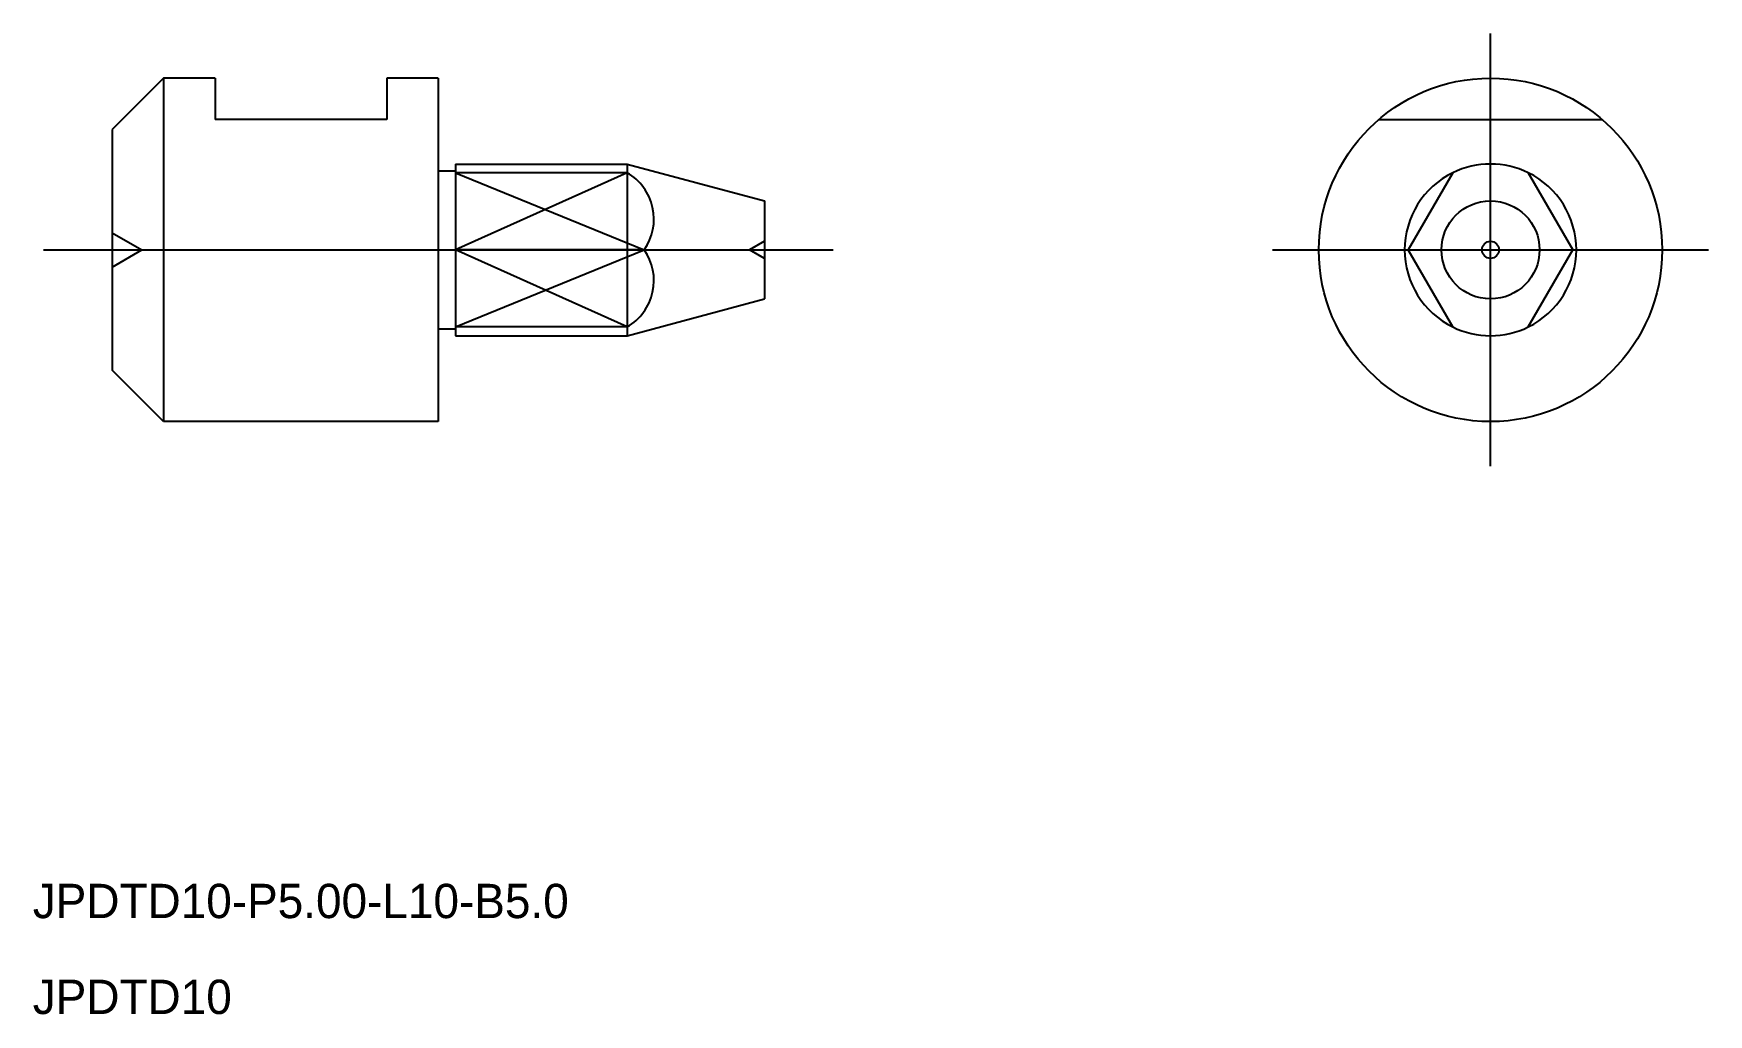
# Model space of a CAD drawing. Extents: x 576.3 to 625.1, y 576.8 to 605.4.
import ezdxf

# ---------------------------------------------------------------- set-up
doc = ezdxf.new("R2010")
doc.units = 0
for name, pattern in [('CENTER', [50.8, 31.75, -6.35, 6.35, -6.35]), ('DASHED', [19.05, 12.7, -6.35]), ('PHANTOM', [63.5, 31.75, -6.35, 6.35, -6.35, 6.35, -6.35])]:
    doc.linetypes.add(name, pattern=pattern)
doc.layers.get('0').update_dxf_attribs({"linetype": 'CONTINUOUS'})
doc.layers.add('CENTER', color=1, linetype='CENTER')

msp = doc.modelspace()

# ---------------------------------------------------------------- linework, layer by layer
at = {"color": 7, "linetype": 'CONTINUOUS'}
for p, q in [((580.108, 604.101), (578.608, 602.601)), ((580.108, 604.101), (580.108, 594.101)), ((581.608, 604.101), (580.108, 604.101)), ((581.608, 604.101), (581.608, 602.901)), ((588.108, 604.101), (586.608, 604.101)), ((586.608, 604.101), (586.608, 602.901)), ((588.108, 604.101), (588.108, 594.101)), ((586.608, 602.901), (581.608, 602.901)), ((578.608, 602.601), (578.608, 595.601)), ((588.608, 601.601), (593.608, 601.601)), ((588.608, 601.601), (588.608, 596.601)), ((593.608, 601.601), (593.608, 596.601)), ((593.608, 601.601), (597.608, 600.529)), ((588.108, 601.401), (588.608, 601.401)), ((593.608, 601.346), (588.608, 601.346)), ((617.65, 601.346), (616.354, 599.101)), ((619.85, 601.346), (621.146, 599.101)), ((597.608, 600.529), (597.608, 597.673)), ((594.106, 599.101), (588.608, 599.101)), ((617.65, 596.856), (616.354, 599.101)), ((619.85, 596.856), (621.146, 599.101)), ((593.608, 596.601), (597.608, 597.673)), ((588.108, 596.801), (588.608, 596.801)), ((593.608, 596.856), (588.608, 596.856)), ((588.608, 596.601), (593.608, 596.601)), ((580.108, 594.101), (578.608, 595.601)), ((588.108, 594.101), (580.108, 594.101))]:
    msp.add_line(p, q, dxfattribs=at)
at = {"color": 3, "linetype": 'DASHED'}
for p, q in [((615.501, 602.901), (622, 602.901)), ((578.608, 599.601), (579.474, 599.101)), ((578.608, 598.601), (579.474, 599.101)), ((597.608, 599.351), (597.175, 599.101)), ((597.608, 598.851), (597.175, 599.101))]:
    msp.add_line(p, q, dxfattribs=at)
at = {"color": 3, "linetype": 'CONTINUOUS'}
for p, q in [((593.608, 601.346), (588.608, 599.101)), ((588.608, 601.346), (594.106, 599.101)), ((588.608, 596.856), (594.106, 599.101)), ((593.608, 596.856), (588.608, 599.101))]:
    msp.add_line(p, q, dxfattribs=at)
at = {"color": 7, "linetype": 'CONTINUOUS'}
for radius in [5, 1.428, 0.25]:
    msp.add_circle((618.75, 599.101), radius, dxfattribs=at)
for start, end in [(63.8961, 116.1039), (243.8961, 296.1039)]:
    msp.add_arc((618.75, 599.101), 2.5, start, end, dxfattribs=at)
for centre, start, end in [((592.827, 599.995), 325.0221, 59.9856), ((592.827, 598.207), 300.0144, 34.9779)]:
    msp.add_arc(centre, 1.56, start, end)
at = {"color": 3, "linetype": 'PHANTOM'}
for start, end in [(116.1039, 243.8961), (296.1039, 63.8961)]:
    msp.add_arc((618.75, 599.101), 2.5, start, end, dxfattribs=at)
at = {"layer": 'CENTER', "color": 1, "linetype": 'CENTER'}
for p, q in [((618.75, 592.801), (618.75, 605.401)), ((576.608, 599.101), (599.608, 599.101)), ((612.402, 599.101), (625.098, 599.101))]:
    msp.add_line(p, q, dxfattribs=at)

# ---------------------------------------------------------------- texts
at = {"color": 7, "linetype": 'CONTINUOUS'}
for s, p in [('JPDTD10-P5.00-L10-B5.0', (576.299, 579.641)), ('JPDTD10', (576.299, 576.849))]:
    msp.add_text(s, height=1, dxfattribs=at).set_placement(p)

doc.saveas('drawing.dxf')
